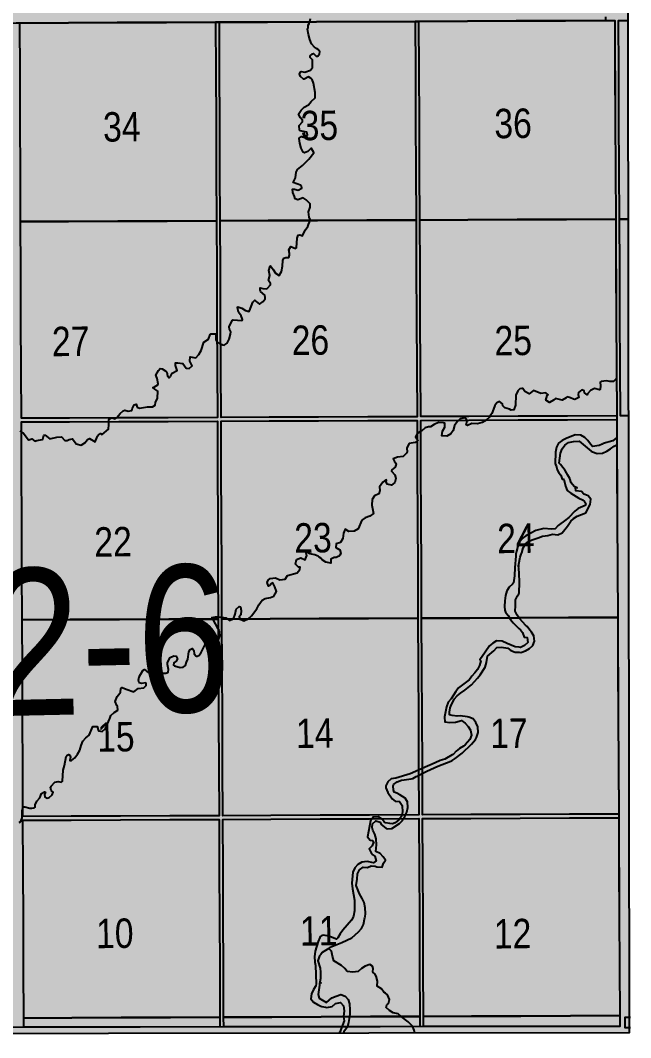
# Model space of a CAD drawing. Extents: x 405326 to 424052, y 6044755 to 6062236.
# Drawn here: x 417437 to 417602, y 6049232 to 6049507 of the extents above; entities that cross this region are included whole.
import ezdxf

# ---------------------------------------------------------------- set-up
doc = ezdxf.new("R2010")
doc.units = 0
doc.header["$LTSCALE"] = 5
doc.linetypes.add('DASHED2', pattern=[9.525, 6.35, -3.175])
for name, color, linetype in [('37', 37, 'Continuous'), ('Quarters', 8, 'Continuous'), ('RoadSeg', 57, 'DASHED2'), ('T-WATER', 160, 'Continuous'), ('Townships', 57, 'Continuous')]:
    doc.layers.add(name, color=color, linetype=linetype)
doc.layers.add('ROUTE-MAP-BACKGROUND-H', color=7, linetype='Continuous', true_color=0xf0ebff)
doc.styles.add('120', font='ARIALN.TTF', dxfattribs={"height": 13})

msp = doc.modelspace()

# ---------------------------------------------------------------- hatches: boundary and pattern name
at = {"layer": 'ROUTE-MAP-BACKGROUND-H'}
h = msp.add_hatch(color=256, dxfattribs=at)
h.dxf.hatch_style = 1
h.paths.add_polyline_path([(416614.74, 6050107.04), (417600.353, 6050108.36), (417601.524, 6049233.335), (416615.912, 6049232.015)])

# ---------------------------------------------------------------- linework, layer by layer
at = {"layer": '37', "linetype": 'Continuous'}
for p, q in [((417571.653, 6049359.525), (417571.931, 6049359.579)), ((417518.344, 6049246.802), (417518.013, 6049246.74))]:
    msp.add_line(p, q, dxfattribs=at)
at = {"layer": 'Quarters'}
for points in [[(417489.929, 6049466.193), (417489.987, 6049452.821), (417476.662, 6049452.766), (417463.338, 6049452.712), (417450.013, 6049452.657), (417437.022, 6049452.604), (417436.969, 6049465.976), (417436.916, 6049479.349), (417436.863, 6049492.82), (417436.809, 6049506.291), (417449.795, 6049506.344), (417463.115, 6049506.399), (417476.435, 6049506.453), (417489.756, 6049506.508), (417489.814, 6049493.037), (417489.872, 6049479.565)], [(417543.892, 6049466.414), (417543.954, 6049453.042), (417530.63, 6049452.987), (417517.305, 6049452.933), (417503.98, 6049452.878), (417490.99, 6049452.825), (417490.933, 6049466.197), (417490.875, 6049479.569), (417490.817, 6049493.041), (417490.759, 6049506.512), (417503.745, 6049506.565), (417517.065, 6049506.62), (417530.385, 6049506.674), (417543.705, 6049506.729), (417543.767, 6049493.258), (417543.83, 6049479.786)], [(417597.856, 6049466.623), (417597.922, 6049453.251), (417584.598, 6049453.199), (417571.273, 6049453.147), (417557.948, 6049453.096), (417544.958, 6049453.046), (417544.895, 6049466.418), (417544.833, 6049479.79), (417544.77, 6049493.262), (417544.708, 6049506.733), (417557.694, 6049506.793), (417571.013, 6049506.854), (417584.334, 6049506.914), (417597.654, 6049506.975), (417597.721, 6049493.485), (417597.789, 6049479.994)], [(417490.16, 6049412.704), (417490.216, 6049399.666), (417476.887, 6049399.612), (417463.558, 6049399.557), (417450.229, 6049399.503), (417437.234, 6049399.45), (417437.182, 6049412.487), (417437.129, 6049425.86), (417437.076, 6049439.232), (417437.022, 6049452.604), (417450.013, 6049452.657), (417463.338, 6049452.712), (417476.662, 6049452.766), (417489.987, 6049452.821), (417490.045, 6049439.449), (417490.102, 6049426.076)], [(417544.141, 6049412.925), (417544.202, 6049399.887), (417530.873, 6049399.833), (417517.544, 6049399.778), (417504.214, 6049399.724), (417491.22, 6049399.67), (417491.163, 6049412.708), (417491.105, 6049426.081), (417491.048, 6049439.453), (417490.99, 6049452.825), (417503.98, 6049452.878), (417517.305, 6049452.933), (417530.63, 6049452.987), (417543.954, 6049453.042), (417544.017, 6049439.669), (417544.079, 6049426.297)], [(417598.123, 6049413.135), (417598.189, 6049400.098), (417584.859, 6049400.046), (417571.529, 6049399.994), (417558.2, 6049399.942), (417545.205, 6049399.891), (417545.144, 6049412.929), (417545.082, 6049426.301), (417545.02, 6049439.673), (417544.958, 6049453.046), (417557.948, 6049453.096), (417571.273, 6049453.147), (417584.598, 6049453.199), (417597.922, 6049453.251), (417597.989, 6049439.879), (417598.056, 6049426.507)], [(417544.394, 6049358.767), (417544.456, 6049345.395), (417531.122, 6049345.341), (417517.789, 6049345.286), (417504.455, 6049345.232), (417491.455, 6049345.178), (417491.397, 6049358.551), (417491.34, 6049371.923), (417491.282, 6049385.295), (417491.224, 6049398.667), (417504.219, 6049398.721), (417517.548, 6049398.775), (417530.877, 6049398.83), (417544.207, 6049398.884), (417544.269, 6049385.512), (417544.331, 6049372.14)], [(417598.395, 6049358.979), (417598.462, 6049345.608), (417585.128, 6049345.555), (417571.793, 6049345.502), (417558.459, 6049345.45), (417545.459, 6049345.399), (417545.397, 6049358.771), (417545.334, 6049372.143), (417545.272, 6049385.516), (417545.21, 6049398.888), (417558.205, 6049398.939), (417571.534, 6049398.991), (417584.864, 6049399.043), (417598.194, 6049399.095), (417598.261, 6049385.723), (417598.328, 6049372.351)], [(417490.394, 6049358.547), (417490.452, 6049345.174), (417477.118, 6049345.12), (417463.784, 6049345.065), (417450.45, 6049345.011), (417437.451, 6049344.958), (417437.397, 6049358.33), (417437.344, 6049371.702), (417437.291, 6049385.075), (417437.238, 6049398.447), (417450.233, 6049398.5), (417463.562, 6049398.554), (417476.891, 6049398.609), (417490.221, 6049398.663), (417490.279, 6049385.291), (417490.336, 6049371.919)], [(417490.626, 6049305.057), (417490.682, 6049292.02), (417477.344, 6049291.965), (417464.005, 6049291.911), (417450.667, 6049291.856), (417437.663, 6049291.803), (417437.611, 6049304.841), (417437.557, 6049318.213), (417437.504, 6049331.586), (417437.451, 6049344.958), (417450.45, 6049345.011), (417463.784, 6049345.065), (417477.118, 6049345.12), (417490.452, 6049345.174), (417490.51, 6049331.802), (417490.568, 6049318.43)], [(417544.644, 6049305.278), (417544.705, 6049292.24), (417531.366, 6049292.186), (417518.028, 6049292.131), (417504.69, 6049292.077), (417491.686, 6049292.024), (417491.629, 6049305.062), (417491.571, 6049318.434), (417491.513, 6049331.806), (417491.455, 6049345.178), (417504.455, 6049345.232), (417517.789, 6049345.286), (417531.122, 6049345.341), (417544.456, 6049345.395), (417544.519, 6049332.023), (417544.581, 6049318.65)], [(417598.664, 6049305.492), (417598.729, 6049292.455), (417585.39, 6049292.401), (417572.051, 6049292.348), (417558.712, 6049292.296), (417545.708, 6049292.244), (417545.647, 6049305.282), (417545.584, 6049318.654), (417545.522, 6049332.027), (417545.459, 6049345.399), (417558.459, 6049345.45), (417571.793, 6049345.502), (417585.128, 6049345.555), (417598.462, 6049345.608), (417598.529, 6049332.236), (417598.597, 6049318.864)], [(417490.861, 6049250.9), (417490.919, 6049237.528), (417477.576, 6049237.473), (417464.233, 6049237.419), (417450.889, 6049237.364), (417437.881, 6049237.311), (417437.827, 6049250.684), (417437.774, 6049264.056), (417437.72, 6049277.428), (417437.667, 6049290.8), (417450.671, 6049290.853), (417464.01, 6049290.908), (417477.348, 6049290.962), (417490.687, 6049291.017), (417490.745, 6049277.644), (417490.803, 6049264.272)], [(417544.897, 6049251.121), (417544.96, 6049237.748), (417531.617, 6049237.694), (417518.274, 6049237.639), (417504.931, 6049237.585), (417491.922, 6049237.532), (417491.864, 6049250.904), (417491.806, 6049264.276), (417491.748, 6049277.649), (417491.69, 6049291.021), (417504.694, 6049291.074), (417518.032, 6049291.128), (417531.371, 6049291.183), (417544.709, 6049291.237), (417544.772, 6049277.865), (417544.834, 6049264.493)], [(417598.936, 6049251.336), (417599.004, 6049237.964), (417585.66, 6049237.911), (417572.315, 6049237.857), (417558.972, 6049237.804), (417545.963, 6049237.752), (417545.9, 6049251.124), (417545.838, 6049264.497), (417545.775, 6049277.869), (417545.712, 6049291.241), (417558.717, 6049291.293), (417572.056, 6049291.345), (417585.395, 6049291.398), (417598.734, 6049291.452), (417598.802, 6049278.08), (417598.869, 6049264.708)], [(417490.919, 6049237.528), (417490.93, 6049234.917), (417437.891, 6049234.839), (417437.881, 6049237.311), (417450.889, 6049237.364), (417464.233, 6049237.419), (417477.576, 6049237.473)], [(417544.96, 6049237.748), (417544.973, 6049234.996), (417491.933, 6049234.919), (417491.922, 6049237.532), (417504.931, 6049237.585), (417518.274, 6049237.639), (417531.617, 6049237.694)], [(417599.004, 6049237.964), (417599.018, 6049235.075), (417545.976, 6049234.998), (417545.963, 6049237.752), (417558.972, 6049237.804), (417572.315, 6049237.857), (417585.66, 6049237.911)]]:
    msp.add_lwpolyline(points, close=True, dxfattribs=at)
for points in [[(417601.23, 6049453.271), (417598.926, 6049453.257), (417598.859, 6049466.629), (417598.792, 6049480.001), (417598.724, 6049493.491), (417598.657, 6049506.982), (417601.158, 6049506.997)], [(417601.301, 6049400.117), (417599.192, 6049400.104), (417599.127, 6049413.141), (417599.06, 6049426.513), (417598.993, 6049439.885), (417598.926, 6049453.257), (417601.23, 6049453.271)], [(417601.963, 6049234.689), (417600.462, 6049234.687), (417600.448, 6049237.582), (417601.96, 6049237.591)]]:
    msp.add_lwpolyline(points, dxfattribs=at)
at = {"layer": 'ROUTE-MAP-BACKGROUND-H'}
msp.add_lwpolyline([(416614.74, 6050107.04), (417600.353, 6050108.36), (417601.524, 6049233.335), (416615.912, 6049232.015)], close=True, dxfattribs=at)
at = {"layer": 'T-WATER'}
for points in [[(417515.243, 6049452.948), (417515.278, 6049453.148), (417515.018, 6049453.79), (417514.903, 6049455.221), (417515.332, 6049456.518), (417515.345, 6049457.396), (417514.246, 6049458.489), (417513.459, 6049459.054), (417511.982, 6049458.515), (417511.258, 6049458.786), (417511.108, 6049459.361), (417510.586, 6049460.481), (417510.576, 6049461.382), (417511.051, 6049461.399), (417512.03, 6049461.118), (417513.022, 6049461.69), (417512.938, 6049462.134), (417512.701, 6049462.468), (417510.737, 6049463.227), (417511.309, 6049464.474), (417511.555, 6049465.967), (417511.929, 6049466.695), (417513.232, 6049467.826), (417514.933, 6049469.472), (417516.265, 6049471.233), (417516.246, 6049471.492), (417515.542, 6049472.442), (417514.709, 6049471.541), (417513.782, 6049471.246), (417513.438, 6049471.389), (417512.87, 6049472.494), (417512.508, 6049473.802), (417512.366, 6049475.088), (417512.457, 6049475.256), (417513.011, 6049475.663), (417513.521, 6049475.446), (417514.292, 6049475.591), (417514.564, 6049476.097), (417514.436, 6049476.762), (417512.584, 6049477.119), (417512.425, 6049477.294), (417512.333, 6049478.576), (417513.253, 6049479.578), (417513.252, 6049479.685), (417513.246, 6049480.057), (417512.689, 6049480.663), (417512.167, 6049481.64), (417512.911, 6049482.746), (417513.736, 6049483.591), (417514.829, 6049484.171), (417515.584, 6049485.1), (417516.71, 6049486.047), (417516.649, 6049487.069), (417516.622, 6049487.508), (417516.229, 6049490.066), (417515.848, 6049491.018), (417515.585, 6049491.345), (417514.896, 6049491.775), (417513.661, 6049491.103), (417513.507, 6049491.14), (417512.685, 6049491.885), (417512.465, 6049492.514), (417512.741, 6049493.08), (417512.924, 6049493.197), (417513.914, 6049493.043), (417515.369, 6049493.543), (417515.96, 6049494.273), (417515.954, 6049496.346), (417515.276, 6049497.006), (417515.284, 6049497.449), (417515.946, 6049497.979), (417516.174, 6049498.018), (417516.916, 6049497.319), (417517.071, 6049497.327), (417517.354, 6049497.342), (417517.849, 6049498), (417517.921, 6049498.511), (417517.477, 6049499.131), (417517.062, 6049499.395), (417516.485, 6049499.762), (417515.649, 6049500.676), (417515.202, 6049501.847), (417514.885, 6049503.2), (417514.63, 6049504.66), (417514.73, 6049504.995), (417514.789, 6049505.724), (417515.032, 6049506.147), (417515.129, 6049506.636)], [(417515.291, 6049507.464), (417515.129, 6049506.636)], [(417477.566, 6049410.749), (417478.015, 6049411.63), (417479.313, 6049412.359), (417478.946, 6049413.697), (417478.938, 6049414.457), (417479.495, 6049414.477), (417480.88, 6049414.284), (417481.75, 6049412.994), (417482.642, 6049412.942), (417483.405, 6049413.631), (417482.789, 6049414.92), (417482.881, 6049416.098), (417484.385, 6049415.815), (417485.216, 6049416.71), (417485.821, 6049417.799), (417486.565, 6049420.041), (417487.818, 6049420.821), (417488.24, 6049422.08), (417488.564, 6049422.293), (417489.697, 6049422.237), (417489.8, 6049421.998), (417489.784, 6049420.679), (417490.093, 6049420.123), (417490.122, 6049420.072), (417491.099, 6049419.587), (417491.745, 6049419.266), (417492.023, 6049419.203), (417492.836, 6049419.75), (417493.435, 6049420.864), (417493.802, 6049422.186), (417493.848, 6049422.819), (417493.53, 6049423.505), (417493.396, 6049424.195), (417494.182, 6049425.9), (417494.475, 6049426.082), (417496.877, 6049425.896), (417496.996, 6049426.128), (417497.006, 6049426.146), (417496.676, 6049427.155), (417495.938, 6049428.099), (417495.655, 6049429.441), (417495.789, 6049429.597), (417496.83, 6049429.254), (417497.808, 6049428.565), (417498.791, 6049428.314), (417498.926, 6049428.459), (417499.841, 6049430.878), (417500.379, 6049431.395), (417500.672, 6049431.036), (417501.58, 6049430.341), (417502.581, 6049431.057), (417503.104, 6049431.701), (417503.19, 6049432.109), (417503.056, 6049432.772), (417501.912, 6049433.691), (417501.777, 6049434.156), (417501.826, 6049434.729), (417502.54, 6049434.496), (417503.601, 6049434.443), (417503.822, 6049434.606), (417504.559, 6049435.536), (417504.564, 6049435.85), (417504.073, 6049436.718), (417504.424, 6049438.076), (417504.096, 6049439.403), (417504.478, 6049440.603), (417504.564, 6049440.621), (417505.301, 6049439.69), (417505.949, 6049438.671), (417506.969, 6049438.046), (417507.581, 6049439.116), (417507.834, 6049440.538), (417507.954, 6049442.091), (417508.149, 6049442.773), (417508.761, 6049442.903), (417509.575, 6049442.951), (417509.764, 6049443.58), (417509.749, 6049444.013), (417509.504, 6049444.971), (417510.107, 6049445.928), (417511.322, 6049445.367), (417511.587, 6049445.483), (417511.825, 6049448.147), (417512.053, 6049448.988), (417512.561, 6049449), (417513.256, 6049448.727), (417513.995, 6049450.34), (417514.717, 6049451.254), (417514.9, 6049451.828), (417515.161, 6049452.472), (417515.243, 6049452.948)], [(417436.79, 6049396.024), (417437.213, 6049395.797), (417437.716, 6049395.527), (417439.187, 6049393.666), (417439.289, 6049393.63), (417440.065, 6049393.897), (417440.911, 6049393.279), (417441.415, 6049393.474), (417442.815, 6049393.716), (417443.06, 6049393.837), (417443.345, 6049394.861), (417443.624, 6049394.924), (417444.906, 6049393.927), (417446.792, 6049394.388), (417448.067, 6049394.456), (417449.005, 6049393.48), (417449.645, 6049393.425), (417450.196, 6049393.686), (417451.101, 6049393.881), (417452.022, 6049392.569), (417453.428, 6049392.186), (417454.388, 6049392.779), (417455.11, 6049393.729), (417455.639, 6049393.984), (417457.167, 6049393.123), (417457.813, 6049394.638), (417458.113, 6049394.997), (417458.598, 6049395.294), (417459.112, 6049395.076), (417460.756, 6049396.546), (417460.918, 6049397.796), (417460.865, 6049398.567), (417460.84, 6049398.921), (417461.014, 6049399.21), (417461.571, 6049399.573), (417461.625, 6049399.608), (417461.737, 6049399.574), (417462.627, 6049399.296), (417462.948, 6049399.579), (417463.165, 6049399.77), (417463.52, 6049400.204), (417463.927, 6049400.701), (417464.762, 6049401.49), (417465.18, 6049401.63), (417466.13, 6049401.411), (417467.118, 6049401.563), (417467.173, 6049402.046), (417467.769, 6049403.112), (417468.242, 6049403.24), (417468.546, 6049402.492), (417469.146, 6049402.227), (417471.326, 6049402.55), (417472.691, 6049402.58), (417473.404, 6049402.993), (417473.491, 6049403.724), (417474.028, 6049404.922), (417474.121, 6049406.747), (417473.287, 6049407.299), (417472.783, 6049407.736), (417473.256, 6049407.926), (417474.129, 6049408.449), (417474.2, 6049408.718), (417473.967, 6049410.164), (417473.562, 6049411.083), (417474.269, 6049412.377), (417474.722, 6049412.922), (417475.258, 6049412.847), (417476.301, 6049412.2), (417476.547, 6049411.916), (417476.749, 6049410.932), (417477.216, 6049410.413), (417477.566, 6049410.749)], [(417598.102, 6049410.376), (417597.987, 6049409.992), (417597.36, 6049409.406), (417596.313, 6049409.437), (417595.411, 6049409.553), (417593.953, 6049409.374), (417593.714, 6049409.198), (417593.829, 6049408.224), (417593.726, 6049407.201), (417593.499, 6049407.154), (417592.223, 6049407.536), (417591.103, 6049406.954), (417590.338, 6049406.046), (417590.248, 6049405.803), (417589.515, 6049406.341), (417589.397, 6049406.843), (417588.78, 6049407.146), (417587.851, 6049406.4), (417587.757, 6049405.84), (417587.961, 6049405.101), (417586.91, 6049404.539), (417586.51, 6049404.611), (417585.677, 6049405.014), (417584.798, 6049405.269), (417584.501, 6049405.013), (417583.452, 6049404.389), (417581.607, 6049404.84), (417581.108, 6049404.305), (417580.028, 6049403.72), (417579.011, 6049404.347), (417579.427, 6049405.585), (417579.692, 6049405.78), (417579.056, 6049406.315), (417577.672, 6049406.143), (417575.665, 6049406.987), (417574.5, 6049406.103), (417573.395, 6049406.682), (417572.794, 6049407.471), (417572.516, 6049407.522), (417571.962, 6049407.446), (417571.461, 6049406.877), (417571.443, 6049406.857), (417570.963, 6049405.675), (417570.819, 6049402.964), (417570.381, 6049401.733), (417569.683, 6049401.616), (417569.198, 6049401.912), (417567.9, 6049402.264), (417567.381, 6049402.783), (417567.316, 6049403.364), (417566.503, 6049403.951), (417565.749, 6049403.624), (417565.265, 6049402.941), (417564.921, 6049401.917), (417564.389, 6049400.772), (417563.934, 6049399.988), (417563.773, 6049399.711), (417562.933, 6049398.981), (417562.877, 6049398.931), (417561.817, 6049398.335), (417560.534, 6049397.967), (417559.039, 6049398.066), (417557.868, 6049397.519), (417557.456, 6049397.671), (417557.784, 6049398.788), (417557.663, 6049398.96), (417557.253, 6049399.546), (417557.109, 6049399.575), (417555.913, 6049399.272), (417555.553, 6049398.952), (417555.017, 6049398.476), (417554.375, 6049397.455), (417553.992, 6049396.164), (417553.308, 6049395.212), (417552.233, 6049394.65), (417550.949, 6049394.683), (417551.066, 6049395.996), (417551.698, 6049397.03), (417551.73, 6049398.103), (417551.393, 6049398.261), (417550.021, 6049398.342), (417548.877, 6049397.794), (417547.867, 6049397.129), (417547.335, 6049397.115), (417546.426, 6049396.873), (417545.489, 6049396.092), (417545.189, 6049395.912), (417544.45, 6049395.469), (417544.189, 6049395.063), (417543.786, 6049394.435), (417544.195, 6049393.881)], [(417544.195, 6049393.881), (417544.439, 6049393.55), (417544.46, 6049393.429), (417544.198, 6049393.257), (417543.67, 6049392.91), (417542.109, 6049392.625), (417541.945, 6049392.506), (417541.437, 6049391.337), (417541.507, 6049390.388), (417541.326, 6049389.991), (417540.474, 6049389.117), (417538.967, 6049388.924), (417537.735, 6049388.504), (417538.132, 6049387.745), (417538.424, 6049387.419), (417538.6, 6049387.069), (417538.337, 6049386.267), (417537.424, 6049385.506), (417537.339, 6049385.195), (417538.243, 6049384.142), (417538.52, 6049383.149), (417538.225, 6049382.12), (417537.272, 6049381.384), (417536.146, 6049381.659), (417535.826, 6049382.291), (417535.986, 6049382.752), (417535.73, 6049382.771), (417534.941, 6049382.163), (417534.091, 6049380.951), (417534.145, 6049379.948), (417533.867, 6049379.023), (417532.741, 6049378.472), (417532.055, 6049377.503), (417531.959, 6049376.002), (417532.441, 6049373.683), (417531.446, 6049373.027), (417530.223, 6049372.572), (417529.563, 6049372.103), (417529.257, 6049371.886), (417528.27, 6049369.556), (417527.214, 6049368.942), (417525.811, 6049368.823), (417524.788, 6049369.439), (417524.307, 6049368.365), (417524.138, 6049366.909), (417523.513, 6049365.864), (417522.31, 6049365.479), (417522.291, 6049364.494), (417523.32, 6049363.858), (417523.64, 6049362.927), (417523.311, 6049362.443), (417523.127, 6049362.173), (417522.863, 6049362.064), (417522.365, 6049361.858), (417521.764, 6049361.789), (417520.923, 6049361.372), (417520.908, 6049360.285), (417519.583, 6049360.509), (417518.583, 6049361.164), (417518.176, 6049361.595), (417517.77, 6049361.926), (417517.678, 6049362.001), (417517.5, 6049362.146), (417517.231, 6049362.267), (417516.617, 6049362.542), (417515.219, 6049362.817), (417514.276, 6049363.381), (417514.112, 6049363.044), (417514.307, 6049362.38), (417514.321, 6049362.131)], [(417598.183, 6049394.248), (417597.114, 6049393.382), (417594.573, 6049392.6), (417594.239, 6049392.453), (417593.447, 6049392.076), (417591.676, 6049391.859), (417591.086, 6049392.49), (417590.41, 6049393.476), (417589.546, 6049394.297), (417588.49, 6049394.899), (417586.955, 6049394.947), (417584.535, 6049393.995), (417583.413, 6049393.433), (417582.449, 6049392.73), (417581.871, 6049391.643), (417581.603, 6049390.247), (417581.581, 6049387.166), (417581.815, 6049386.663), (417582.123, 6049385.553), (417582.584, 6049384.699), (417583.109, 6049384.106), (417583.442, 6049382.992), (417583.906, 6049382.953), (417584.303, 6049381.088), (417584.838, 6049379.968), (417585.778, 6049379.244), (417587.93, 6049377.885), (417588.958, 6049377.386), (417589.524, 6049376.942), (417589.809, 6049376.424), (417589.639, 6049375.845), (417587.809, 6049375.066), (417586.865, 6049374.334), (417585.248, 6049372.623), (417584.867, 6049372.322), (417584.453, 6049371.994), (417582.349, 6049370.439), (417581.513, 6049369.594), (417580.554, 6049369.471), (417578.509, 6049369.656), (417576.346, 6049369.09), (417573.626, 6049367.679), (417572.676, 6049366.954), (417571.954, 6049365.988), (417571.662, 6049365.344), (417571.433, 6049364.839), (417571.101, 6049363.518), (417570.959, 6049362.673), (417570.915, 6049362.406), (417570.891, 6049362.139), (417570.63, 6049359.153), (417570.587, 6049356.858), (417570.31, 6049354.983), (417570.039, 6049354.603), (417569.138, 6049353.84), (417568.495, 6049352.835), (417568.117, 6049351.561), (417567.946, 6049350.079), (417567.873, 6049348.535), (417567.99, 6049347.555), (417568.13, 6049347.077), (417568.873, 6049346.146), (417569.206, 6049345.516), (417569.45, 6049345.055), (417570.238, 6049344.17), (417571.772, 6049342.66), (417572.165, 6049342.273), (417572.721, 6049341.53), (417573.14, 6049340.278), (417573.964, 6049340.149), (417574.149, 6049338.853), (417573.291, 6049338.043), (417572.156, 6049337.491), (417571.797, 6049337.544), (417570.783, 6049337.691), (417568.579, 6049338.548), (417567.182, 6049339.171), (417565.723, 6049339.323), (417564.685, 6049338.699), (417563.835, 6049337.898), (417562.627, 6049336.226), (417561.204, 6049334.169), (417561.415, 6049333.841), (417561.081, 6049332.649), (417560.523, 6049331.553), (417559.813, 6049330.605), (417559.018, 6049329.713), (417558.705, 6049329.211), (417558.295, 6049328.711), (417555.443, 6049326.551)], [(417555.069, 6049324.384), (417555.99, 6049325.128), (417557.111, 6049325.921), (417558.955, 6049327.437), (417560.525, 6049329.188), (417561.263, 6049330.12), (417562.584, 6049332.142), (417562.998, 6049333.411), (417563.302, 6049335.142), (417564.973, 6049336.617), (417565.763, 6049337.488), (417567.015, 6049337.566), (417568.773, 6049337.303), (417569.562, 6049336.696), (417570.726, 6049336.212), (417571.803, 6049336.183), (417572.312, 6049336.169), (417573.56, 6049336.613), (417574.632, 6049337.22), (417575.52, 6049337.991), (417576.008, 6049339.178), (417575.804, 6049340.613), (417575.187, 6049341.662), (417574.689, 6049342.192), (417573.96, 6049343.172), (417573.554, 6049343.505), (417571.981, 6049345.259), (417571.799, 6049345.526), (417571.758, 6049345.586), (417571.304, 6049346.252), (417570.709, 6049347.326), (417570.845, 6049348.709), (417570.833, 6049350.329), (417571.347, 6049351.476), (417571.727, 6049351.993), (417571.853, 6049352.164), (417571.941, 6049355.133), (417571.837, 6049357.512), (417571.694, 6049358.807), (417571.61, 6049359.568), (417571.688, 6049359.974), (417572.063, 6049361.913), (417572.155, 6049362.144), (417572.263, 6049362.413), (417572.37, 6049362.681), (417572.538, 6049363.1), (417572.924, 6049364.396), (417573.492, 6049365.49), (417574.407, 6049366.266), (417575.615, 6049366.721), (417576.913, 6049367.096), (417578.09, 6049367.563), (417579.582, 6049367.798), (417580.858, 6049368.147), (417582.26, 6049367.934), (417583.427, 6049368.448), (417584.924, 6049370.299), (417585.775, 6049371.635), (417586.471, 6049372.297), (417586.519, 6049372.329), (417587.481, 6049372.97), (417589.86, 6049373.896), (417591.057, 6049376.159), (417591.218, 6049377.583), (417590.508, 6049378.467), (417589.605, 6049378.891), (417589.272, 6049378.937), (417588.654, 6049379.688), (417587.159, 6049379.857), (417587.021, 6049380.704), (417587.5, 6049380.669), (417586.654, 6049381.053), (417585.921, 6049381.995), (417585.475, 6049383.205), (417584.996, 6049384.076), (417584.292, 6049385.355), (417582.994, 6049386.996), (417582.655, 6049387.289), (417582.961, 6049390.039), (417583.462, 6049391.217), (417584.157, 6049392.191), (417585.141, 6049392.869), (417586.483, 6049393.165), (417588.082, 6049393.224), (417591.3, 6049390.599), (417591.675, 6049390.355), (417592.922, 6049389.943), (417594.391, 6049389.995), (417595.516, 6049390.539), (417596.547, 6049391.183), (417597.491, 6049391.897)], [(417597.491, 6049391.897), (417598.193, 6049392.235), (417598.201, 6049392.239)], [(417490.428, 6049342.569), (417488.957, 6049345.192), (417488.728, 6049345.601), (417489.738, 6049345.768), (417490.415, 6049345.734), (417491.081, 6049345.701), (417491.418, 6049345.648), (417492.477, 6049345.481), (417492.872, 6049345.208), (417493.462, 6049344.801), (417494.474, 6049345.215), (417494.61, 6049345.27), (417495.055, 6049346.49), (417495.349, 6049347.846), (417496.149, 6049348.587), (417496.483, 6049348.512), (417496.636, 6049347.464), (417496.554, 6049346.273), (417496.148, 6049345.731), (417496.262, 6049345.222), (417496.28, 6049345.142), (417496.806, 6049344.954), (417497.419, 6049344.736), (417498.539, 6049345.231), (417498.585, 6049345.251), (417499.489, 6049346.025), (417500.937, 6049347.907), (417501.453, 6049349.057), (417502.313, 6049350.282), (417503.169, 6049350.732), (417504.558, 6049350.968), (417505.505, 6049351.318), (417506.232, 6049352.641), (417505.79, 6049353.862), (417505.217, 6049354.954), (417504.726, 6049354.733), (417504.401, 6049354.286), (417504.072, 6049354.107), (417503.711, 6049355.03), (417503.915, 6049355.712), (417504.477, 6049356.152), (417505.967, 6049356.282), (417507.1, 6049355.734), (417508.529, 6049355.945), (417509.213, 6049356.93), (417511.758, 6049357.698), (417512.557, 6049358.555), (417512.625, 6049359.182), (417512.117, 6049359.184), (417511.305, 6049360.031), (417511.615, 6049361.294), (417512.761, 6049361.688), (417513.921, 6049361.22), (417514.203, 6049361.863), (417514.321, 6049362.131)], [(417450.784, 6049306.968), (417451.722, 6049307.679), (417452.421, 6049308.617), (417453, 6049309.704), (417453.382, 6049310.974), (417453.859, 6049312.166), (417454.673, 6049313.031), (417455.56, 6049313.795), (417456.58, 6049316.096), (417457.702, 6049316.142), (417458.047, 6049314.957), (417459.105, 6049314.802), (417459.976, 6049315.57), (417461.052, 6049318.099), (417461.149, 6049318.334), (417461.454, 6049319.068), (417462.309, 6049319.871), (417463.317, 6049320.523), (417463.224, 6049321.58), (417463.015, 6049321.822), (417462.566, 6049322.907), (417463.109, 6049324.241), (417463.832, 6049325.133), (417464.068, 6049325.424), (417464.1, 6049326.381), (417464.493, 6049326.658), (417465.582, 6049326.19), (417467.645, 6049325.46), (417468.853, 6049326.403), (417470.319, 6049326.566), (417470.93, 6049327.196), (417470.992, 6049327.701), (417470.882, 6049327.934), (417469.731, 6049327.79), (417469.08, 6049327.973), (417468.864, 6049328.651), (417469.118, 6049329.549), (417470.033, 6049331.256), (417470.482, 6049331.582), (417470.855, 6049331.308), (417471.116, 6049330.961), (417471.818, 6049330.542), (417472.851, 6049329.796), (417473.121, 6049329.262), (417473.016, 6049328.474), (417473.558, 6049328.041), (417473.973, 6049328.377), (417474.756, 6049329.281), (417475.445, 6049330.345), (417475.678, 6049330.523), (417476.332, 6049330.572), (417476.807, 6049330.698), (417476.958, 6049330.83), (417477.038, 6049331.54), (417476.738, 6049332.906), (417476.73, 6049333.43), (417477.496, 6049334.789), (417478.438, 6049335.24), (417479.046, 6049335.11), (417479.414, 6049334.452), (417479.096, 6049333.793), (417478.483, 6049333.362), (417478.347, 6049332.673), (417478.599, 6049332.515), (417480.177, 6049332.064), (417481.019, 6049332.136), (417481.589, 6049332.652), (417481.853, 6049333.563), (417482.273, 6049334.355), (417482.552, 6049336.272), (417482.866, 6049336.965), (417483.382, 6049337.191), (417483.538, 6049337.184), (417483.859, 6049336.641), (417483.979, 6049335.737), (417484.483, 6049335.16), (417484.792, 6049335.135), (417485.189, 6049335.303), (417485.71, 6049335.944), (417487.176, 6049338.803), (417487.644, 6049339.17), (417488.036, 6049339.303), (417488.589, 6049339.017), (417488.331, 6049338.049), (417489.608, 6049338.487), (417490.443, 6049339.286), (417490.473, 6049339.316), (417490.858, 6049340.595), (417490.83, 6049341.596), (417490.7, 6049342.083), (417490.428, 6049342.569)], [(417555.443, 6049326.551), (417554.947, 6049325.93), (417554.681, 6049325.591), (417553.409, 6049323.578), (417552.652, 6049322.67), (417552.161, 6049321.485), (417551.628, 6049318.702), (417551.626, 6049318.694), (417551.687, 6049317.42), (417553.083, 6049317.183), (417554.623, 6049317.279), (417556.233, 6049317.717), (417557.21, 6049317.037), (417558.004, 6049316.166), (417558.686, 6049315.162), (417558.91, 6049313.763), (417558.527, 6049312.587), (417557.233, 6049311.146), (417556.774, 6049310.785), (417555.709, 6049310.166), (417554.769, 6049309.424), (417554.008, 6049308.543), (417553.676, 6049308.507), (417551.741, 6049307.321), (417550.469, 6049306.915), (417549.135, 6049306.328), (417545.614, 6049304.777), (417544.613, 6049304.336), (417542.35, 6049303.339), (417538.487, 6049302.204), (417537.173, 6049301.959), (417536.313, 6049301.145), (417535.757, 6049300.048), (417535.806, 6049299.573), (417536.323, 6049298.327), (417537.483, 6049296.584), (417538.331, 6049295.937), (417539.511, 6049295.827), (417540.165, 6049294.795), (417540.247, 6049292.997), (417540.069, 6049292.245), (417539.969, 6049291.825), (417539.521, 6049291.24), (417539.245, 6049290.878), (417538.319, 6049290.125), (417537.571, 6049289.827), (417536.889, 6049289.868), (417535.649, 6049290.105), (417535.311, 6049290.367), (417534.768, 6049291.086), (417534.548, 6049291.22), (417533.74, 6049291.713), (417532.29, 6049291.582), (417532.035, 6049291.209), (417531.615, 6049290.595), (417530.818, 6049286.324), (417531.537, 6049285.371), (417532.171, 6049285.328), (417532.513, 6049284.875), (417532.301, 6049284.415), (417532.055, 6049283.883), (417531.235, 6049283.085), (417531.774, 6049281.957), (417532.227, 6049281.467), (417532.754, 6049281.116), (417533.165, 6049279.855), (417532.401, 6049279.277), (417530.742, 6049279.612), (417529.261, 6049279.423), (417528.221, 6049278.78), (417527.431, 6049277.883), (417526.879, 6049276.772), (417526.614, 6049273.771), (417526.777, 6049272.288), (417527.327, 6049269.221), (417527.268, 6049266.262), (417527.019, 6049264.849), (417526.816, 6049264.443), (417526.467, 6049263.741), (417524.135, 6049261.043), (417523.451, 6049260.095), (417522.787, 6049258.981), (417522.408, 6049258.656), (417520.334, 6049259.479), (417518.941, 6049259.754), (417518.45, 6049259.663), (417518.141, 6049259.319), (417517.962, 6049259.119), (417517.437, 6049257.983), (417516.689, 6049255.389), (417516.566, 6049254.615)], [(417520.388, 6049256.149), (417520.714, 6049256.469), (417523.843, 6049257.714), (417526.609, 6049259), (417528.414, 6049260.58), (417529.179, 6049261.503), (417529.731, 6049262.622), (417530.109, 6049264.456), (417530.16, 6049264.7), (417530.243, 6049265.568), (417530.152, 6049267.139), (417529.876, 6049268.541), (417529.339, 6049269.677), (417528.656, 6049270.864), (417527.892, 6049272.71), (417527.748, 6049273.192), (417527.983, 6049274.854), (417528.15, 6049276.27), (417528.673, 6049277.415), (417529.63, 6049278.127), (417530.819, 6049278.025), (417531.847, 6049278.49), (417532.866, 6049278.358), (417533.322, 6049278.219), (417534.787, 6049278.092), (417535.153, 6049279.189), (417535.666, 6049280.014), (417535.047, 6049280.898), (417534.234, 6049281.756), (417533.103, 6049282.333), (417533.209, 6049284.133), (417533.197, 6049285.767), (417532.793, 6049287.027), (417532.214, 6049288.113), (417532.046, 6049288.832), (417532.209, 6049289.801), (417533.062, 6049290.635), (417534.263, 6049290.288), (417534.531, 6049289.671), (417534.855, 6049289.345), (417535.901, 6049288.558), (417536.235, 6049288.501), (417537.421, 6049288.568), (417539.429, 6049289.898), (417540.244, 6049290.748), (417540.553, 6049291.244), (417540.892, 6049291.788), (417541.103, 6049292.249), (417541.422, 6049292.944), (417541.756, 6049294.276), (417541.642, 6049295.752), (417540.979, 6049296.78), (417539.552, 6049297.637), (417538.735, 6049298.106), (417538.035, 6049298.389), (417537.83, 6049298.987), (417537.725, 6049300.041), (417537.826, 6049300.48), (417538.819, 6049301.157), (417539.996, 6049301.661), (417540.69, 6049301.725), (417542.586, 6049302.024), (417543.055, 6049302.098), (417543.932, 6049302.625), (417544.264, 6049302.668), (417544.62, 6049302.856), (417545.621, 6049303.384), (417546.847, 6049304.031), (417549.841, 6049305.417), (417553.337, 6049306.761), (417553.666, 6049306.929), (417554.513, 6049307.443), (417556.376, 6049308.919), (417558.976, 6049311.322), (417560.015, 6049312.585), (417560.327, 6049313.178), (417560.698, 6049314.476), (417560.666, 6049316.07), (417560.145, 6049317.221), (417559.425, 6049318.18), (417558.239, 6049318.675), (417557.836, 6049318.726), (417555.824, 6049318.983), (417555.063, 6049318.939), (417553.678, 6049319.134), (417553.011, 6049319.299), (417552.976, 6049320.012), (417553.156, 6049321.141), (417553.332, 6049321.608), (417554.268, 6049323.535), (417555.069, 6049324.384)], [(417436.631, 6049290.168), (417437.044, 6049290.435), (417437.423, 6049291.48), (417437.475, 6049293.311), (417437.592, 6049294.164), (417437.618, 6049294.197), (417437.79, 6049294.418), (417438.138, 6049294.415), (417439.531, 6049294.093), (417440.084, 6049294.038), (417440.678, 6049294.138), (417440.935, 6049294.282), (417440.982, 6049294.974), (417441.381, 6049295.967), (417442.201, 6049296.81), (417442.69, 6049297.989), (417443.465, 6049298.432), (417443.8, 6049298.28), (417443.526, 6049297.727), (417443.592, 6049297.073), (417444.172, 6049296.712), (417444.745, 6049296.907), (417445.567, 6049297.671), (417445.809, 6049298.417), (417445.296, 6049298.858), (417445.118, 6049299.739), (417445.255, 6049299.986), (417446.322, 6049301.1), (417447.165, 6049301.238), (417448.037, 6049301.122), (417448.372, 6049301.344), (417448.553, 6049304.329), (417448.93, 6049305.585), (417449.372, 6049307.997), (417449.599, 6049308.336), (417449.979, 6049308.518), (417450.389, 6049308.284), (417450.494, 6049307.858), (417450.356, 6049306.937), (417450.784, 6049306.968)], [(417520.388, 6049256.149), (417518.601, 6049255.022), (417518.163, 6049254.508), (417517.835, 6049254.123), (417517.417, 6049252.787), (417518.043, 6049250.836), (417518.136, 6049249.675), (417518.121, 6049248.038), (417517.848, 6049246.569), (417517.842, 6049246.236), (417517.482, 6049243.655), (417517.713, 6049242.682), (417518.217, 6049242.396), (417519.697, 6049241.555), (417521.155, 6049242.753), (417522.326, 6049243.255), (417523.586, 6049243.673), (417524.794, 6049243.222), (417525.559, 6049242.344), (417525.984, 6049241.118), (417526.077, 6049239.546), (417526.036, 6049238.402), (417525.915, 6049237.694), (417525.638, 6049236.082), (417525.4, 6049234.974), (417524.42, 6049233.572), (417524.304, 6049233.232)], [(417525.357, 6049249.863), (417524.646, 6049250.689), (417523.767, 6049251.482), (417521.715, 6049252.762), (417521.308, 6049254.013), (417521.08, 6049255.436), (417520.388, 6049256.149)], [(417516.566, 6049254.615), (417516.463, 6049253.96), (417516.581, 6049252.397), (417516.77, 6049251.528), (417516.962, 6049246.564), (417516.881, 6049246.003), (417516.201, 6049245.015), (417515.667, 6049243.884), (417515.467, 6049242.485), (417516.204, 6049241.57), (417517.297, 6049240.973), (417518.225, 6049240.566), (417518.469, 6049240.459), (417519.434, 6049240.253), (417519.816, 6049240.171), (417521.251, 6049240.461), (417522.153, 6049241.225), (417523.482, 6049241.516), (417524.296, 6049240.662), (417524.487, 6049239.252), (417524.334, 6049237.738), (417524.34, 6049237.688), (417524.484, 6049236.566), (417523.371, 6049233.514), (417523.136, 6049233.23)], [(417543.581, 6049233.257), (417543.475, 6049234.02), (417542.964, 6049235.151), (417541.786, 6049236.334), (417539.958, 6049237.752), (417539.076, 6049238.435), (417537.796, 6049238.76), (417536.742, 6049239.347), (417535.88, 6049240.142), (417536.029, 6049240.879), (417536.494, 6049241.262), (417536.775, 6049242.352), (417536.189, 6049243.564), (417535.671, 6049244.029), (417535.199, 6049244.292), (417534.591, 6049245.251), (417533.414, 6049245.939), (417533.485, 6049247.317), (417533.138, 6049248.64), (417532.829, 6049249.26), (417532.382, 6049249.584), (417532.296, 6049249.815), (417532.362, 6049250.751), (417532.129, 6049251.333), (417531.418, 6049251.824), (417530.196, 6049251.38), (417529.165, 6049250.723), (417528.286, 6049249.924), (417526.856, 6049249.711), (417525.357, 6049249.863)]]:
    msp.add_lwpolyline(points, dxfattribs=at)
at = {"layer": 'Townships'}
for points in [[(417595.17, 6049507.945), (417595.175, 6049506.964), (417571.013, 6049506.854), (417544.708, 6049506.733), (417543.705, 6049506.729), (417517.065, 6049506.62), (417490.759, 6049506.512), (417489.756, 6049506.508), (417463.115, 6049506.399), (417436.809, 6049506.291), (417435.806, 6049506.287), (417409.173, 6049506.178), (417382.874, 6049506.07), (417381.871, 6049506.066), (417355.241, 6049505.962), (417328.945, 6049505.86), (417327.942, 6049505.856), (417301.313, 6049505.752), (417275.017, 6049505.65), (417274.014, 6049505.646)], [(417436.809, 6049506.291), (417463.115, 6049506.399), (417489.756, 6049506.508), (417490.759, 6049506.512), (417517.065, 6049506.62), (417543.705, 6049506.729), (417544.708, 6049506.733), (417571.013, 6049506.854), (417595.175, 6049506.964), (417597.654, 6049506.975), (417597.789, 6049479.994), (417597.922, 6049453.251), (417598.056, 6049426.507), (417598.189, 6049400.098), (417598.194, 6049399.095), (417598.328, 6049372.351), (417598.462, 6049345.608), (417598.597, 6049318.864), (417598.729, 6049292.455), (417598.734, 6049291.452), (417598.869, 6049264.708), (417599.004, 6049237.964), (417599.018, 6049235.075), (417274.811, 6049234.601)]]:
    msp.add_lwpolyline(points, dxfattribs=at)

# ---------------------------------------------------------------- texts
at = {"layer": 'RoadSeg', "style": '120'}
for s, height, rotation, p in [('34', 7.9497, 0.74884, (417459.372, 6049474.221)), ('35', 7.9497, 0.74884, (417512.788, 6049474.587)), ('36', 7.9497, 0.74884, (417565.155, 6049475.127)), ('27', 7.9497, 0.74884, (417445.543, 6049416.207)), ('26', 7.9497, 0.74884, (417510.37, 6049416.532)), ('25', 7.9497, 0.74884, (417565.2, 6049416.433)), ('22', 7.9497, 0.74884, (417456.998, 6049362.02)), ('23', 7.9497, 0.74884, (417511.069, 6049363.102)), ('24', 7.9497, 0.74884, (417565.921, 6049362.962)), ('62-2-6', 39.7485, 1.25608, (417362.556, 6049317.419)), ('15', 7.9497, 0.74884, (417457.765, 6049309.296)), ('14', 7.9497, 0.74884, (417511.541, 6049310.288)), ('17', 7.9497, 0.74884, (417564.046, 6049310.268)), ('10', 7.9497, 0.74884, (417457.478, 6049256.177)), ('11', 7.9497, 0.74884, (417512.622, 6049256.863)), ('12', 7.9497, 0.74884, (417565.03, 6049256.089))]:
    msp.add_text(s, height=height, rotation=rotation, dxfattribs=at).set_placement(p)

doc.saveas('drawing.dxf')
